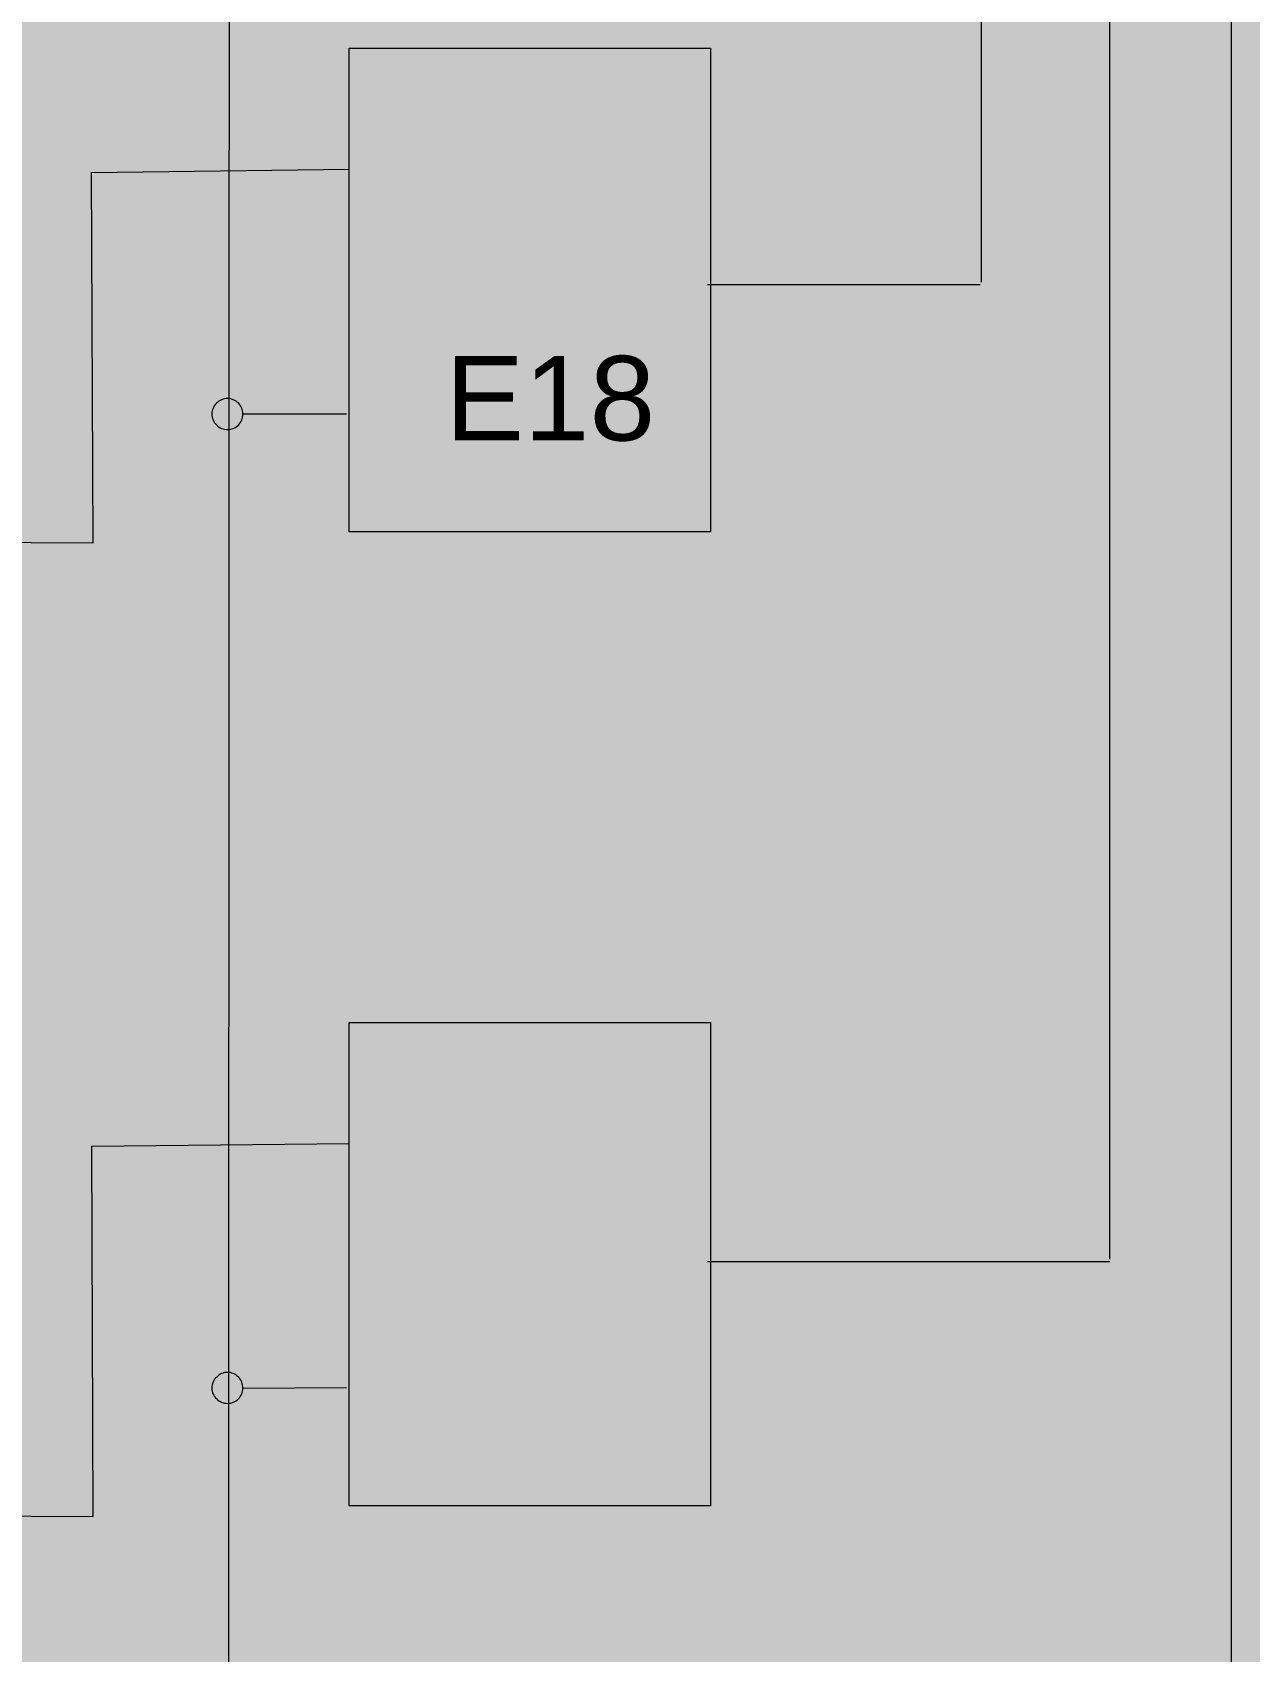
# Model space of a CAD drawing. Header units: millimetres. Extents: x 0 to 590, y 2 to 420.
# Drawn here: x 280.2 to 329.9, y 212.4 to 278.6 of the extents above; entities that cross this region are included whole.
import ezdxf
from ezdxf.xclip import XClip

# ---------------------------------------------------------------- set-up
doc = ezdxf.new("R2010")
doc.units = ezdxf.units.MM
doc.header["$MEASUREMENT"] = 0
doc.layers.get('0').update_dxf_attribs({"linetype": 'CONTINUOUS'})
doc.styles.add('Arial$001', font='arial.ttf', dxfattribs={"height": 3.452631})

# ---------------------------------------------------------------- blocks, each defined once
blk = doc.blocks.new('MF28FC3F0')
at = {"true_color": 0xffffff}
for points in [[(0, 420.2), (0, 2.206), (590.355, 2.206), (590.355, 420.2)], [(0, 420.2), (0, 2.437), (590.355, 2.437), (590.355, 420.2)]]:
    blk.add_hatch(color=0, dxfattribs=at).paths.add_polyline_path(points)

msp = doc.modelspace()

# ---------------------------------------------------------------- hatches: boundary and pattern name
at = {"true_color": 0xffffff}
for points in [[(293.103, 277.921), (293.103, 258.163), (307.856, 258.163), (307.856, 277.921)], [(293.103, 238.124), (293.103, 218.382), (307.856, 218.382), (307.856, 238.124)]]:
    msp.add_hatch(color=0, dxfattribs=at).paths.add_polyline_path(points)
at = {"true_color": 0x000007}
h = msp.add_hatch(color=0, dxfattribs=at)
h.paths.add_polyline_path([(300.117, 273.245), (298.207, 273.245), (298.207, 273.575), (300.117, 273.575)])
h.paths.add_polyline_path([(300.117, 272.373), (298.207, 272.373), (298.207, 272.702), (300.117, 272.702), (300.117, 272.373), (300.117, 272.702)])
h.paths.add_polyline_path([(304.332, 271.549), (303.97, 271.549), (303.97, 273.805), (303.97, 273.805), (303.959, 273.795), (303.949, 273.785), (303.938, 273.774), (303.926, 273.764), (303.914, 273.754), (303.902, 273.744), (303.89, 273.733), (303.877, 273.723), (303.864, 273.713), (303.851, 273.703), (303.838, 273.693), (303.824, 273.684), (303.81, 273.674), (303.795, 273.664), (303.781, 273.655), (303.766, 273.645), (303.751, 273.636), (303.736, 273.627), (303.721, 273.618), (303.705, 273.609), (303.689, 273.6), (303.673, 273.591), (303.657, 273.583), (303.641, 273.575), (303.641, 273.575), (303.622, 273.564), (303.604, 273.554), (303.587, 273.544), (303.569, 273.535), (303.552, 273.525), (303.535, 273.516), (303.519, 273.507), (303.502, 273.498), (303.486, 273.489), (303.47, 273.48), (303.454, 273.472), (303.439, 273.463), (303.424, 273.455), (303.408, 273.447), (303.393, 273.44), (303.378, 273.432), (303.364, 273.424), (303.349, 273.417), (303.334, 273.41), (303.32, 273.403), (303.305, 273.396), (303.291, 273.39), (303.276, 273.383), (303.262, 273.377), (303.262, 273.723), (303.262, 273.723), (303.287, 273.735), (303.311, 273.748), (303.335, 273.761), (303.359, 273.774), (303.383, 273.787), (303.407, 273.8), (303.43, 273.813), (303.453, 273.827), (303.476, 273.841), (303.499, 273.855), (303.522, 273.869), (303.544, 273.883), (303.566, 273.898), (303.588, 273.912), (303.609, 273.927), (303.63, 273.942), (303.651, 273.957), (303.672, 273.973), (303.692, 273.988), (303.712, 274.004), (303.732, 274.02), (303.751, 274.036), (303.77, 274.052), (303.789, 274.069), (303.789, 274.069), (303.807, 274.085), (303.825, 274.101), (303.842, 274.118), (303.859, 274.134), (303.875, 274.151), (303.891, 274.167), (303.906, 274.183), (303.921, 274.2), (303.936, 274.216), (303.949, 274.232), (303.963, 274.248), (303.976, 274.264), (303.989, 274.28), (304.001, 274.296), (304.013, 274.311), (304.024, 274.327), (304.035, 274.343), (304.046, 274.358), (304.056, 274.373), (304.066, 274.388), (304.075, 274.403), (304.084, 274.418), (304.093, 274.433), (304.102, 274.447), (304.332, 274.447), (304.332, 271.549), (304.332, 274.447)])
h = msp.add_hatch(color=0, dxfattribs=at)
edge = h.paths.add_edge_path()
edge.add_spline(control_points=[(288.756, 262.987), (288.756, 262.888), (288.739, 262.823), (288.706, 262.74), (288.706, 262.74), (288.673, 262.658), (288.624, 262.592), (288.575, 262.526), (288.575, 262.526), (288.509, 262.477), (288.443, 262.427), (288.361, 262.394), (288.361, 262.394), (288.295, 262.362), (288.212, 262.345), (288.13, 262.345), (288.13, 262.345), (288.048, 262.345), (287.965, 262.362), (287.883, 262.394), (287.883, 262.394), (287.801, 262.427), (287.735, 262.477), (287.686, 262.526), (287.686, 262.526), (287.62, 262.592), (287.57, 262.658), (287.537, 262.74), (287.537, 262.74), (287.504, 262.823), (287.488, 262.888), (287.488, 262.987), (287.488, 262.987), (287.488, 263.07), (287.504, 263.152), (287.537, 263.218), (287.537, 263.218), (287.57, 263.3), (287.62, 263.366), (287.686, 263.432), (287.686, 263.432), (287.735, 263.481), (287.801, 263.531), (287.883, 263.564), (287.883, 263.564), (287.965, 263.596), (288.048, 263.613), (288.13, 263.613), (288.13, 263.613), (288.212, 263.613), (288.295, 263.596), (288.361, 263.564), (288.361, 263.564), (288.443, 263.531), (288.509, 263.481), (288.575, 263.432), (288.575, 263.432), (288.624, 263.366), (288.673, 263.3), (288.706, 263.218), (288.706, 263.218), (288.739, 263.152), (288.756, 263.07), (288.756, 262.987)], knot_values=[0, 0, 0, 0, 0.015625, 0.015625, 0.015625, 0.015625, 0.03125, 0.03125, 0.03125, 0.03125, 0.046875, 0.046875, 0.046875, 0.046875, 0.0625, 0.0625, 0.0625, 0.0625, 0.078125, 0.078125, 0.078125, 0.078125, 0.09375, 0.09375, 0.09375, 0.09375, 0.109375, 0.109375, 0.109375, 0.109375, 0.125, 0.125, 0.125, 0.125, 0.140625, 0.140625, 0.140625, 0.140625, 0.15625, 0.15625, 0.15625, 0.15625, 0.171875, 0.171875, 0.171875, 0.171875, 0.1875, 0.1875, 0.1875, 0.1875, 0.203125, 0.203125, 0.203125, 0.203125, 0.21875, 0.21875, 0.21875, 0.21875, 0.234375, 0.234375, 0.234375, 0.234375, 1, 1, 1, 1], degree=3, periodic=0)
h = msp.add_hatch(color=0, dxfattribs=at)
h.paths.add_polyline_path([(300.117, 233.333), (298.207, 233.333), (298.207, 233.662), (300.117, 233.662)])
h.paths.add_polyline_path([(300.117, 232.444), (298.207, 232.444), (298.207, 232.773), (300.117, 232.773), (300.117, 232.444), (300.117, 232.773)])
h.paths.add_polyline_path([(304.332, 231.62), (303.97, 231.62), (303.97, 233.893), (303.97, 233.893), (303.959, 233.882), (303.949, 233.872), (303.938, 233.862), (303.926, 233.852), (303.914, 233.841), (303.902, 233.831), (303.89, 233.821), (303.877, 233.81), (303.864, 233.8), (303.851, 233.79), (303.838, 233.779), (303.824, 233.769), (303.81, 233.759), (303.795, 233.749), (303.781, 233.738), (303.766, 233.728), (303.751, 233.718), (303.736, 233.707), (303.721, 233.697), (303.705, 233.687), (303.689, 233.677), (303.673, 233.666), (303.657, 233.656), (303.641, 233.646), (303.641, 233.646), (303.622, 233.635), (303.604, 233.625), (303.587, 233.616), (303.569, 233.606), (303.552, 233.597), (303.535, 233.587), (303.519, 233.578), (303.502, 233.569), (303.486, 233.561), (303.47, 233.553), (303.454, 233.544), (303.439, 233.537), (303.424, 233.529), (303.408, 233.522), (303.393, 233.515), (303.378, 233.508), (303.364, 233.501), (303.349, 233.495), (303.334, 233.489), (303.32, 233.484), (303.305, 233.478), (303.291, 233.473), (303.276, 233.469), (303.262, 233.465), (303.262, 233.81), (303.262, 233.81), (303.287, 233.821), (303.311, 233.832), (303.335, 233.843), (303.359, 233.854), (303.383, 233.866), (303.407, 233.878), (303.43, 233.89), (303.453, 233.903), (303.476, 233.916), (303.499, 233.929), (303.522, 233.943), (303.544, 233.956), (303.566, 233.97), (303.588, 233.985), (303.609, 233.999), (303.63, 234.014), (303.651, 234.029), (303.672, 234.044), (303.692, 234.06), (303.712, 234.075), (303.732, 234.091), (303.751, 234.107), (303.77, 234.123), (303.789, 234.14), (303.789, 234.14), (303.807, 234.156), (303.825, 234.173), (303.842, 234.189), (303.859, 234.206), (303.875, 234.222), (303.891, 234.238), (303.906, 234.255), (303.921, 234.271), (303.936, 234.288), (303.949, 234.304), (303.963, 234.321), (303.976, 234.337), (303.989, 234.354), (304.001, 234.37), (304.013, 234.387), (304.024, 234.403), (304.035, 234.42), (304.046, 234.436), (304.056, 234.452), (304.066, 234.469), (304.075, 234.485), (304.084, 234.502), (304.093, 234.518), (304.102, 234.535), (304.332, 234.535), (304.332, 231.62), (304.332, 234.535)])
h = msp.add_hatch(color=0, dxfattribs=at)
h.paths.add_polyline_path([(298.141, 223.157), (298.141, 223.503), (299.36, 223.503), (299.36, 222.433), (299.36, 222.433), (299.337, 222.414), (299.314, 222.396), (299.291, 222.379), (299.268, 222.361), (299.244, 222.344), (299.221, 222.328), (299.197, 222.311), (299.174, 222.295), (299.15, 222.28), (299.126, 222.265), (299.102, 222.25), (299.078, 222.235), (299.053, 222.221), (299.029, 222.207), (299.005, 222.193), (298.98, 222.18), (298.956, 222.167), (298.931, 222.155), (298.907, 222.143), (298.882, 222.131), (298.857, 222.119), (298.833, 222.108), (298.808, 222.097), (298.783, 222.087), (298.758, 222.079), (298.734, 222.071), (298.708, 222.063), (298.683, 222.055), (298.658, 222.048), (298.632, 222.041), (298.607, 222.034), (298.581, 222.028), (298.555, 222.021), (298.529, 222.016), (298.503, 222.01), (298.477, 222.005), (298.45, 222), (298.424, 221.995), (298.398, 221.991), (298.371, 221.987), (298.344, 221.983), (298.318, 221.98), (298.291, 221.978), (298.265, 221.976), (298.238, 221.974), (298.211, 221.973), (298.184, 221.972), (298.158, 221.972), (298.123, 221.972), (298.088, 221.973), (298.054, 221.975), (298.02, 221.977), (297.987, 221.98), (297.953, 221.984), (297.92, 221.988), (297.887, 221.993), (297.855, 221.999), (297.822, 222.005), (297.79, 222.012), (297.758, 222.019), (297.726, 222.027), (297.695, 222.036), (297.663, 222.045), (297.632, 222.055), (297.601, 222.065), (297.569, 222.076), (297.538, 222.087), (297.507, 222.099), (297.476, 222.112), (297.445, 222.125), (297.415, 222.139), (297.384, 222.153), (297.355, 222.169), (297.327, 222.186), (297.3, 222.204), (297.274, 222.222), (297.248, 222.24), (297.223, 222.258), (297.198, 222.277), (297.174, 222.297), (297.15, 222.317), (297.127, 222.337), (297.105, 222.358), (297.083, 222.379), (297.062, 222.401), (297.041, 222.423), (297.021, 222.446), (297.001, 222.47), (296.981, 222.494), (296.962, 222.519), (296.944, 222.544), (296.926, 222.57), (296.908, 222.596), (296.89, 222.623), (296.873, 222.651), (296.857, 222.68), (296.843, 222.709), (296.829, 222.738), (296.817, 222.768), (296.805, 222.798), (296.793, 222.828), (296.782, 222.858), (296.772, 222.889), (296.763, 222.921), (296.754, 222.952), (296.746, 222.984), (296.738, 223.016), (296.731, 223.048), (296.725, 223.081), (296.719, 223.113), (296.714, 223.146), (296.709, 223.18), (296.705, 223.213), (296.702, 223.247), (296.699, 223.281), (296.696, 223.315), (296.695, 223.349), (296.693, 223.384), (296.692, 223.419), (296.692, 223.454), (296.692, 223.488), (296.693, 223.523), (296.695, 223.558), (296.696, 223.592), (296.699, 223.626), (296.702, 223.66), (296.705, 223.694), (296.709, 223.728), (296.714, 223.761), (296.719, 223.795), (296.725, 223.828), (296.731, 223.861), (296.738, 223.894), (296.746, 223.927), (296.754, 223.959), (296.763, 223.991), (296.772, 224.024), (296.782, 224.056), (296.793, 224.087), (296.805, 224.119), (296.817, 224.15), (296.829, 224.182), (296.843, 224.213), (296.857, 224.244), (296.873, 224.274), (296.89, 224.304), (296.908, 224.333), (296.925, 224.362), (296.944, 224.39), (296.962, 224.417), (296.981, 224.443), (297, 224.469), (297.02, 224.494), (297.04, 224.518), (297.06, 224.542), (297.081, 224.565), (297.102, 224.587), (297.124, 224.609), (297.146, 224.63), (297.169, 224.65), (297.192, 224.67), (297.216, 224.688), (297.24, 224.707), (297.264, 224.724), (297.289, 224.741), (297.315, 224.757), (297.341, 224.772), (297.367, 224.787), (297.367, 224.787), (297.396, 224.801), (297.425, 224.815), (297.455, 224.828), (297.484, 224.841), (297.514, 224.853), (297.544, 224.864), (297.574, 224.875), (297.604, 224.885), (297.635, 224.895), (297.666, 224.904), (297.698, 224.913), (297.729, 224.921), (297.762, 224.928), (297.794, 224.935), (297.827, 224.941), (297.86, 224.947), (297.894, 224.952), (297.928, 224.956), (297.962, 224.96), (297.997, 224.963), (298.032, 224.965), (298.068, 224.967), (298.104, 224.968), (298.141, 224.968), (298.166, 224.968), (298.19, 224.968), (298.215, 224.967), (298.24, 224.966), (298.264, 224.964), (298.289, 224.962), (298.313, 224.96), (298.337, 224.957), (298.362, 224.954), (298.386, 224.951), (298.41, 224.948), (298.433, 224.944), (298.457, 224.939), (298.48, 224.935), (298.504, 224.93), (298.527, 224.924), (298.549, 224.919), (298.572, 224.913), (298.594, 224.906), (298.616, 224.9), (298.638, 224.893), (298.659, 224.885), (298.68, 224.878), (298.701, 224.87), (298.721, 224.861), (298.741, 224.852), (298.761, 224.843), (298.781, 224.834), (298.8, 224.824), (298.818, 224.814), (298.837, 224.804), (298.855, 224.793), (298.872, 224.782), (298.89, 224.771), (298.907, 224.76), (298.923, 224.748), (298.94, 224.736), (298.955, 224.724), (298.971, 224.712), (298.986, 224.699), (299.001, 224.686), (299.016, 224.673), (299.03, 224.659), (299.044, 224.646), (299.058, 224.632), (299.071, 224.618), (299.084, 224.604), (299.096, 224.59), (299.108, 224.573), (299.12, 224.556), (299.132, 224.539), (299.144, 224.522), (299.156, 224.505), (299.167, 224.487), (299.178, 224.469), (299.189, 224.451), (299.199, 224.433), (299.21, 224.414), (299.22, 224.395), (299.23, 224.376), (299.24, 224.356), (299.249, 224.336), (299.258, 224.315), (299.267, 224.294), (299.275, 224.273), (299.284, 224.252), (299.292, 224.23), (299.299, 224.207), (299.307, 224.184), (299.314, 224.161), (299.32, 224.137), (299.327, 224.112), (298.981, 224.013), (298.981, 224.013), (298.975, 224.032), (298.969, 224.05), (298.962, 224.067), (298.956, 224.085), (298.95, 224.102), (298.944, 224.118), (298.937, 224.135), (298.931, 224.151), (298.924, 224.166), (298.918, 224.181), (298.911, 224.196), (298.905, 224.211), (298.898, 224.225), (298.891, 224.239), (298.884, 224.253), (298.877, 224.266), (298.87, 224.279), (298.863, 224.291), (298.855, 224.303), (298.848, 224.315), (298.84, 224.327), (298.832, 224.338), (298.824, 224.349), (298.816, 224.359), (298.816, 224.359), (298.808, 224.369), (298.799, 224.379), (298.79, 224.389), (298.781, 224.399), (298.771, 224.408), (298.761, 224.418), (298.751, 224.427), (298.74, 224.436), (298.729, 224.445), (298.718, 224.453), (298.706, 224.462), (298.695, 224.47), (298.683, 224.478), (298.671, 224.486), (298.658, 224.494), (298.645, 224.502), (298.633, 224.509), (298.619, 224.517), (298.606, 224.524), (298.592, 224.531), (298.579, 224.537), (298.565, 224.544), (298.551, 224.55), (298.536, 224.557), (298.522, 224.565), (298.507, 224.572), (298.492, 224.579), (298.477, 224.586), (298.462, 224.592), (298.447, 224.597), (298.431, 224.603), (298.416, 224.607), (298.4, 224.612), (298.384, 224.616), (298.367, 224.619), (298.351, 224.623), (298.335, 224.626), (298.318, 224.628), (298.301, 224.63), (298.284, 224.632), (298.267, 224.634), (298.249, 224.635), (298.232, 224.637), (298.214, 224.638), (298.196, 224.638), (298.178, 224.639), (298.16, 224.639), (298.141, 224.639), (298.119, 224.639), (298.097, 224.638), (298.075, 224.638), (298.053, 224.636), (298.032, 224.635), (298.011, 224.633), (297.991, 224.631), (297.97, 224.629), (297.95, 224.626), (297.931, 224.623), (297.911, 224.62), (297.892, 224.616), (297.873, 224.613), (297.855, 224.609), (297.836, 224.604), (297.818, 224.6), (297.8, 224.595), (297.782, 224.59), (297.765, 224.585), (297.747, 224.58), (297.73, 224.574), (297.713, 224.569), (297.697, 224.563), (297.68, 224.557), (297.664, 224.55), (297.648, 224.544), (297.632, 224.537), (297.617, 224.531), (297.602, 224.524), (297.587, 224.516), (297.573, 224.509), (297.559, 224.501), (297.545, 224.493), (297.531, 224.485), (297.518, 224.477), (297.505, 224.468), (297.492, 224.459), (297.48, 224.45), (297.468, 224.441), (297.456, 224.431), (297.444, 224.421), (297.432, 224.411), (297.421, 224.4), (297.41, 224.389), (297.399, 224.378), (297.388, 224.367), (297.378, 224.355), (297.367, 224.343), (297.359, 224.332), (297.351, 224.322), (297.343, 224.311), (297.334, 224.3), (297.326, 224.289), (297.318, 224.278), (297.31, 224.267), (297.302, 224.255), (297.294, 224.244), (297.286, 224.232), (297.278, 224.221), (297.271, 224.209), (297.263, 224.197), (297.255, 224.185), (297.248, 224.173), (297.24, 224.161), (297.233, 224.149), (297.226, 224.137), (297.219, 224.124), (297.212, 224.112), (297.205, 224.1), (297.199, 224.087), (297.192, 224.075), (297.186, 224.063), (297.186, 224.063), (297.178, 224.04), (297.17, 224.017), (297.163, 223.994), (297.156, 223.971), (297.149, 223.948), (297.143, 223.924), (297.137, 223.9), (297.131, 223.877), (297.126, 223.853), (297.121, 223.829), (297.116, 223.805), (297.112, 223.781), (297.108, 223.757), (297.104, 223.732), (297.101, 223.708), (297.098, 223.683), (297.096, 223.659), (297.094, 223.634), (297.092, 223.61), (297.09, 223.585), (297.089, 223.561), (297.088, 223.536), (297.087, 223.511), (297.087, 223.486), (297.087, 223.454), (297.088, 223.422), (297.089, 223.39), (297.09, 223.359), (297.092, 223.328), (297.094, 223.298), (297.097, 223.268), (297.1, 223.239), (297.103, 223.21), (297.107, 223.182), (297.111, 223.154), (297.116, 223.126), (297.122, 223.099), (297.127, 223.073), (297.134, 223.046), (297.141, 223.021), (297.149, 222.995), (297.157, 222.97), (297.166, 222.945), (297.175, 222.921), (297.185, 222.897), (297.196, 222.874), (297.207, 222.851), (297.219, 222.828), (297.23, 222.807), (297.241, 222.787), (297.252, 222.768), (297.264, 222.748), (297.277, 222.729), (297.29, 222.711), (297.303, 222.693), (297.317, 222.675), (297.332, 222.657), (297.346, 222.64), (297.362, 222.624), (297.378, 222.608), (297.394, 222.592), (297.41, 222.577), (297.427, 222.562), (297.445, 222.547), (297.462, 222.533), (297.481, 222.52), (297.499, 222.507), (297.518, 222.494), (297.538, 222.482), (297.557, 222.471), (297.577, 222.46), (297.598, 222.449), (297.62, 222.439), (297.643, 222.429), (297.666, 222.42), (297.688, 222.411), (297.711, 222.402), (297.734, 222.394), (297.756, 222.386), (297.779, 222.378), (297.802, 222.371), (297.824, 222.365), (297.847, 222.358), (297.869, 222.352), (297.892, 222.347), (297.915, 222.342), (297.937, 222.337), (297.96, 222.333), (297.983, 222.33), (298.005, 222.326), (298.028, 222.324), (298.051, 222.321), (298.073, 222.32), (298.096, 222.318), (298.118, 222.318), (298.141, 222.317), (298.162, 222.318), (298.182, 222.318), (298.203, 222.319), (298.223, 222.32), (298.244, 222.322), (298.265, 222.324), (298.285, 222.326), (298.306, 222.328), (298.326, 222.331), (298.347, 222.335), (298.368, 222.338), (298.388, 222.342), (298.409, 222.346), (298.429, 222.351), (298.45, 222.356), (298.47, 222.361), (298.491, 222.367), (298.512, 222.373), (298.532, 222.379), (298.553, 222.386), (298.573, 222.393), (298.594, 222.4), (298.615, 222.408), (298.635, 222.416), (298.654, 222.424), (298.672, 222.433), (298.69, 222.441), (298.708, 222.449), (298.725, 222.457), (298.742, 222.466), (298.759, 222.474), (298.776, 222.482), (298.792, 222.49), (298.808, 222.499), (298.824, 222.507), (298.839, 222.515), (298.854, 222.523), (298.868, 222.531), (298.882, 222.54), (298.895, 222.548), (298.908, 222.556), (298.92, 222.564), (298.932, 222.573), (298.943, 222.581), (298.953, 222.589), (298.963, 222.597), (298.972, 222.606), (298.981, 222.614), (298.981, 222.614), (298.981, 223.157), (298.141, 223.157), (298.981, 223.157)])
h.paths.add_polyline_path([(304.414, 222.021), (304.069, 222.021), (304.069, 224.293), (304.069, 224.293), (304.056, 224.283), (304.044, 224.273), (304.032, 224.262), (304.019, 224.252), (304.007, 224.242), (303.994, 224.232), (303.981, 224.221), (303.968, 224.211), (303.955, 224.201), (303.942, 224.19), (303.928, 224.18), (303.914, 224.17), (303.9, 224.159), (303.886, 224.149), (303.871, 224.139), (303.856, 224.129), (303.841, 224.118), (303.826, 224.108), (303.81, 224.098), (303.793, 224.087), (303.776, 224.077), (303.759, 224.067), (303.741, 224.057), (303.723, 224.046), (303.723, 224.046), (303.706, 224.036), (303.69, 224.026), (303.674, 224.016), (303.657, 224.007), (303.641, 223.997), (303.624, 223.988), (303.608, 223.979), (303.592, 223.97), (303.576, 223.961), (303.559, 223.953), (303.543, 223.945), (303.527, 223.937), (303.511, 223.93), (303.496, 223.922), (303.48, 223.915), (303.464, 223.908), (303.449, 223.902), (303.433, 223.896), (303.418, 223.89), (303.403, 223.884), (303.388, 223.879), (303.373, 223.874), (303.359, 223.869), (303.344, 223.865), (303.344, 224.211), (303.344, 224.211), (303.371, 224.221), (303.397, 224.232), (303.422, 224.243), (303.447, 224.255), (303.472, 224.267), (303.496, 224.279), (303.52, 224.291), (303.543, 224.304), (303.566, 224.317), (303.588, 224.33), (303.611, 224.343), (303.632, 224.357), (303.654, 224.371), (303.675, 224.385), (303.696, 224.4), (303.716, 224.415), (303.736, 224.43), (303.756, 224.445), (303.776, 224.46), (303.795, 224.476), (303.815, 224.492), (303.834, 224.508), (303.853, 224.524), (303.871, 224.54), (303.871, 224.54), (303.889, 224.557), (303.907, 224.573), (303.925, 224.59), (303.942, 224.606), (303.959, 224.623), (303.976, 224.639), (303.992, 224.656), (304.007, 224.672), (304.022, 224.688), (304.037, 224.705), (304.051, 224.721), (304.065, 224.738), (304.078, 224.754), (304.09, 224.771), (304.102, 224.787), (304.114, 224.804), (304.125, 224.82), (304.135, 224.837), (304.145, 224.853), (304.154, 224.87), (304.162, 224.886), (304.17, 224.903), (304.177, 224.919), (304.184, 224.935), (304.414, 224.935), (304.414, 222.021), (304.414, 224.935)])
edge = h.paths.add_edge_path()
edge.add_spline(control_points=[(308.234, 223.602), (308.086, 223.651), (307.971, 223.733), (307.905, 223.832), (307.905, 223.832), (307.839, 223.931), (307.79, 224.046), (307.79, 224.178), (307.79, 224.178), (307.79, 224.392), (307.872, 224.573), (308.02, 224.721), (308.02, 224.721), (308.169, 224.853), (308.383, 224.935), (308.63, 224.935), (308.63, 224.935), (308.877, 224.935), (309.091, 224.853), (309.239, 224.705), (309.239, 224.705), (309.387, 224.557), (309.469, 224.392), (309.469, 224.178), (309.469, 224.178), (309.469, 224.046), (309.436, 223.931), (309.371, 223.832), (309.371, 223.832), (309.288, 223.717), (309.189, 223.651), (309.041, 223.602), (309.041, 223.602), (309.222, 223.536), (309.354, 223.437), (309.453, 223.322), (309.453, 223.322), (309.535, 223.19), (309.585, 223.025), (309.585, 222.844), (309.585, 222.844), (309.585, 222.597), (309.502, 222.4), (309.321, 222.235), (309.321, 222.235), (309.157, 222.054), (308.926, 221.972), (308.63, 221.972), (308.63, 221.972), (308.35, 221.972), (308.119, 222.054), (307.938, 222.235), (307.938, 222.235), (307.773, 222.4), (307.675, 222.614), (307.675, 222.861), (307.675, 222.861), (307.675, 223.058), (307.724, 223.207), (307.823, 223.338), (307.823, 223.338), (307.922, 223.454), (308.053, 223.552), (308.234, 223.602)], knot_values=[0, 0, 0, 0, 0.015625, 0.015625, 0.015625, 0.015625, 0.03125, 0.03125, 0.03125, 0.03125, 0.046875, 0.046875, 0.046875, 0.046875, 0.0625, 0.0625, 0.0625, 0.0625, 0.078125, 0.078125, 0.078125, 0.078125, 0.09375, 0.09375, 0.09375, 0.09375, 0.109375, 0.109375, 0.109375, 0.109375, 0.125, 0.125, 0.125, 0.125, 0.140625, 0.140625, 0.140625, 0.140625, 0.15625, 0.15625, 0.15625, 0.15625, 0.171875, 0.171875, 0.171875, 0.171875, 0.1875, 0.1875, 0.1875, 0.1875, 0.203125, 0.203125, 0.203125, 0.203125, 0.21875, 0.21875, 0.21875, 0.21875, 0.234375, 0.234375, 0.234375, 0.234375, 1, 1, 1, 1], degree=3, periodic=0)
edge = h.paths.add_edge_path()
edge.add_spline(control_points=[(308.152, 224.194), (308.152, 224.063), (308.202, 223.947), (308.284, 223.865), (308.284, 223.865), (308.383, 223.766), (308.498, 223.733), (308.63, 223.733), (308.63, 223.733), (308.778, 223.733), (308.877, 223.766), (308.975, 223.865), (308.975, 223.865), (309.058, 223.947), (309.107, 224.046), (309.107, 224.178), (309.107, 224.178), (309.107, 224.31), (309.058, 224.409), (308.975, 224.507), (308.975, 224.507), (308.877, 224.59), (308.761, 224.639), (308.63, 224.639), (308.63, 224.639), (308.498, 224.639), (308.383, 224.59), (308.3, 224.507), (308.3, 224.507), (308.202, 224.425), (308.152, 224.31), (308.152, 224.194)], knot_values=[0, 0, 0, 0, 0.03125, 0.03125, 0.03125, 0.03125, 0.0625, 0.0625, 0.0625, 0.0625, 0.09375, 0.09375, 0.09375, 0.09375, 0.125, 0.125, 0.125, 0.125, 0.15625, 0.15625, 0.15625, 0.15625, 0.1875, 0.1875, 0.1875, 0.1875, 0.21875, 0.21875, 0.21875, 0.21875, 1, 1, 1, 1], degree=3, periodic=0)
edge = h.paths.add_edge_path()
edge.add_spline(control_points=[(308.053, 222.861), (308.053, 222.762), (308.07, 222.663), (308.119, 222.564), (308.119, 222.564), (308.169, 222.466), (308.234, 222.4), (308.333, 222.35), (308.333, 222.35), (308.432, 222.301), (308.531, 222.268), (308.63, 222.268), (308.63, 222.268), (308.811, 222.268), (308.942, 222.317), (309.058, 222.433), (309.058, 222.433), (309.173, 222.548), (309.222, 222.68), (309.222, 222.844), (309.222, 222.844), (309.222, 223.025), (309.173, 223.157), (309.058, 223.272), (309.058, 223.272), (308.942, 223.388), (308.794, 223.437), (308.63, 223.437), (308.63, 223.437), (308.465, 223.437), (308.317, 223.388), (308.218, 223.272), (308.218, 223.272), (308.103, 223.157), (308.053, 223.025), (308.053, 222.861)], knot_values=[0, 0, 0, 0, 0.027778, 0.027778, 0.027778, 0.027778, 0.055556, 0.055556, 0.055556, 0.055556, 0.083333, 0.083333, 0.083333, 0.083333, 0.111111, 0.111111, 0.111111, 0.111111, 0.138889, 0.138889, 0.138889, 0.138889, 0.166667, 0.166667, 0.166667, 0.166667, 0.194444, 0.194444, 0.194444, 0.194444, 0.222222, 0.222222, 0.222222, 0.222222, 1, 1, 1, 1], degree=3, periodic=0)
h = msp.add_hatch(color=0, dxfattribs=at)
edge = h.paths.add_edge_path()
edge.add_spline(control_points=[(288.756, 223.19), (288.756, 223.108), (288.739, 223.025), (288.706, 222.943), (288.706, 222.943), (288.673, 222.877), (288.624, 222.811), (288.575, 222.746), (288.575, 222.746), (288.509, 222.68), (288.443, 222.647), (288.361, 222.614), (288.361, 222.614), (288.295, 222.581), (288.212, 222.564), (288.13, 222.564), (288.13, 222.564), (288.048, 222.564), (287.965, 222.581), (287.883, 222.614), (287.883, 222.614), (287.801, 222.647), (287.735, 222.68), (287.686, 222.746), (287.686, 222.746), (287.62, 222.811), (287.57, 222.877), (287.537, 222.943), (287.537, 222.943), (287.504, 223.025), (287.488, 223.108), (287.488, 223.19), (287.488, 223.19), (287.488, 223.272), (287.504, 223.355), (287.537, 223.437), (287.537, 223.437), (287.57, 223.519), (287.62, 223.585), (287.686, 223.635), (287.686, 223.635), (287.735, 223.701), (287.801, 223.75), (287.883, 223.783), (287.883, 223.783), (287.965, 223.816), (288.048, 223.832), (288.13, 223.832), (288.13, 223.832), (288.212, 223.832), (288.295, 223.816), (288.361, 223.783), (288.361, 223.783), (288.443, 223.75), (288.509, 223.701), (288.575, 223.635), (288.575, 223.635), (288.624, 223.585), (288.673, 223.519), (288.706, 223.437), (288.706, 223.437), (288.739, 223.355), (288.756, 223.272), (288.756, 223.19)], knot_values=[0, 0, 0, 0, 0.015625, 0.015625, 0.015625, 0.015625, 0.03125, 0.03125, 0.03125, 0.03125, 0.046875, 0.046875, 0.046875, 0.046875, 0.0625, 0.0625, 0.0625, 0.0625, 0.078125, 0.078125, 0.078125, 0.078125, 0.09375, 0.09375, 0.09375, 0.09375, 0.109375, 0.109375, 0.109375, 0.109375, 0.125, 0.125, 0.125, 0.125, 0.140625, 0.140625, 0.140625, 0.140625, 0.15625, 0.15625, 0.15625, 0.15625, 0.171875, 0.171875, 0.171875, 0.171875, 0.1875, 0.1875, 0.1875, 0.1875, 0.203125, 0.203125, 0.203125, 0.203125, 0.21875, 0.21875, 0.21875, 0.21875, 0.234375, 0.234375, 0.234375, 0.234375, 1, 1, 1, 1], degree=3, periodic=0)

# ---------------------------------------------------------------- linework, layer by layer
at = {"color": 0, "linetype": 'Continuous', "lineweight": 20, "true_color": 0x000007}
for points in [[(288.163, 184.233), (288.229, 363.312), (288.229, 363.312)], [(318.937, 268.371), (318.937, 302.998), (318.937, 302.998)], [(324.173, 228.459), (324.173, 297.944), (324.173, 297.944)], [(329.146, 188.662), (329.146, 292.905), (329.146, 292.905)], [(277.559, 257.751), (282.631, 257.718), (282.565, 272.85), (293.103, 272.982)], [(307.741, 268.273), (318.871, 268.273), (318.871, 268.273)], [(288.756, 262.987), (292.987, 262.987), (292.987, 262.987)], [(277.559, 217.971), (282.631, 217.938), (282.581, 233.069), (293.103, 233.185)], [(307.741, 228.36), (324.173, 228.36), (324.173, 228.36)], [(288.756, 223.19), (292.987, 223.207), (292.987, 223.207)]]:
    msp.add_lwpolyline(points, dxfattribs=at)
for points in [[(293.103, 277.921), (307.856, 277.921), (307.856, 258.163), (293.103, 258.163)], [(293.103, 238.124), (307.856, 238.124), (307.856, 218.382), (293.103, 218.382)]]:
    msp.add_lwpolyline(points, close=True, dxfattribs=at)
for points in [[(288.756, 262.987), (288.756, 262.888), (288.739, 262.823), (288.706, 262.74), (288.706, 262.74), (288.673, 262.658), (288.624, 262.592), (288.575, 262.526), (288.575, 262.526), (288.509, 262.477), (288.443, 262.427), (288.361, 262.394), (288.361, 262.394), (288.295, 262.362), (288.212, 262.345), (288.13, 262.345), (288.13, 262.345), (288.048, 262.345), (287.965, 262.362), (287.883, 262.394), (287.883, 262.394), (287.801, 262.427), (287.735, 262.477), (287.686, 262.526), (287.686, 262.526), (287.62, 262.592), (287.57, 262.658), (287.537, 262.74), (287.537, 262.74), (287.504, 262.823), (287.488, 262.888), (287.488, 262.987), (287.488, 262.987), (287.488, 263.07), (287.504, 263.152), (287.537, 263.218), (287.537, 263.218), (287.57, 263.3), (287.62, 263.366), (287.686, 263.432), (287.686, 263.432), (287.735, 263.481), (287.801, 263.531), (287.883, 263.564), (287.883, 263.564), (287.965, 263.596), (288.048, 263.613), (288.13, 263.613), (288.13, 263.613), (288.212, 263.613), (288.295, 263.596), (288.361, 263.564), (288.361, 263.564), (288.443, 263.531), (288.509, 263.481), (288.575, 263.432), (288.575, 263.432), (288.624, 263.366), (288.673, 263.3), (288.706, 263.218), (288.706, 263.218), (288.739, 263.152), (288.756, 263.07), (288.756, 262.987)], [(288.756, 223.19), (288.756, 223.108), (288.739, 223.025), (288.706, 222.943), (288.706, 222.943), (288.673, 222.877), (288.624, 222.811), (288.575, 222.746), (288.575, 222.746), (288.509, 222.68), (288.443, 222.647), (288.361, 222.614), (288.361, 222.614), (288.295, 222.581), (288.212, 222.564), (288.13, 222.564), (288.13, 222.564), (288.048, 222.564), (287.965, 222.581), (287.883, 222.614), (287.883, 222.614), (287.801, 222.647), (287.735, 222.68), (287.686, 222.746), (287.686, 222.746), (287.62, 222.811), (287.57, 222.877), (287.537, 222.943), (287.537, 222.943), (287.504, 223.025), (287.488, 223.108), (287.488, 223.19), (287.488, 223.19), (287.488, 223.272), (287.504, 223.355), (287.537, 223.437), (287.537, 223.437), (287.57, 223.519), (287.62, 223.585), (287.686, 223.635), (287.686, 223.635), (287.735, 223.701), (287.801, 223.75), (287.883, 223.783), (287.883, 223.783), (287.965, 223.816), (288.048, 223.832), (288.13, 223.832), (288.13, 223.832), (288.212, 223.832), (288.295, 223.816), (288.361, 223.783), (288.361, 223.783), (288.443, 223.75), (288.509, 223.701), (288.575, 223.635), (288.575, 223.635), (288.624, 223.585), (288.673, 223.519), (288.706, 223.437), (288.706, 223.437), (288.739, 223.355), (288.756, 223.272), (288.756, 223.19)]]:
    msp.add_open_spline(points, degree=3, knots=[0, 0, 0, 0, 0.015625, 0.015625, 0.015625, 0.015625, 0.03125, 0.03125, 0.03125, 0.03125, 0.046875, 0.046875, 0.046875, 0.046875, 0.0625, 0.0625, 0.0625, 0.0625, 0.078125, 0.078125, 0.078125, 0.078125, 0.09375, 0.09375, 0.09375, 0.09375, 0.109375, 0.109375, 0.109375, 0.109375, 0.125, 0.125, 0.125, 0.125, 0.140625, 0.140625, 0.140625, 0.140625, 0.15625, 0.15625, 0.15625, 0.15625, 0.171875, 0.171875, 0.171875, 0.171875, 0.1875, 0.1875, 0.1875, 0.1875, 0.203125, 0.203125, 0.203125, 0.203125, 0.21875, 0.21875, 0.21875, 0.21875, 0.234375, 0.234375, 0.234375, 0.234375, 1, 1, 1, 1], dxfattribs=at)

# ---------------------------------------------------------------- block references
at = {"color": 0, "true_color": 0xffffff}
ref = msp.add_blockref('MF28FC3F0', (0, 0), dxfattribs=at)
XClip(ref).set_block_clipping_path([(0, 2.1075862069), (590.3875862069, 420.2)])

# ---------------------------------------------------------------- texts
at = {"color": 0, "true_color": 0x000007, "style": 'Arial$001'}
msp.add_text('E18', height=3.4526, dxfattribs=at).set_placement((297.021, 261.901))

doc.saveas('drawing.dxf')
